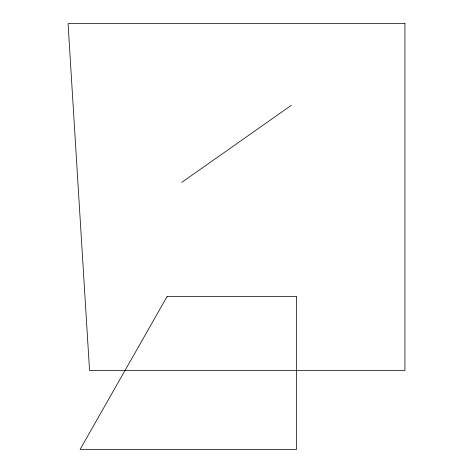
<?xml version="1.0" encoding="UTF-8"?>
<svg xmlns="http://www.w3.org/2000/svg" width="473" height="473" viewBox="0 0 473 473"><rect width="100%" height="100%" fill="white"/><g stroke="black" fill="none" stroke-linecap="round" stroke-linejoin="round"><path stroke-width="0.71" d="M181.75 182.395L291.25 105.378M167.206 296.352L80.126 449.35L296.601 449.35L296.601 296.352L167.206 296.352M404.935 23.65L68.065 23.65L89.545 370.471L404.935 370.471L404.935 23.65"/></g></svg>
